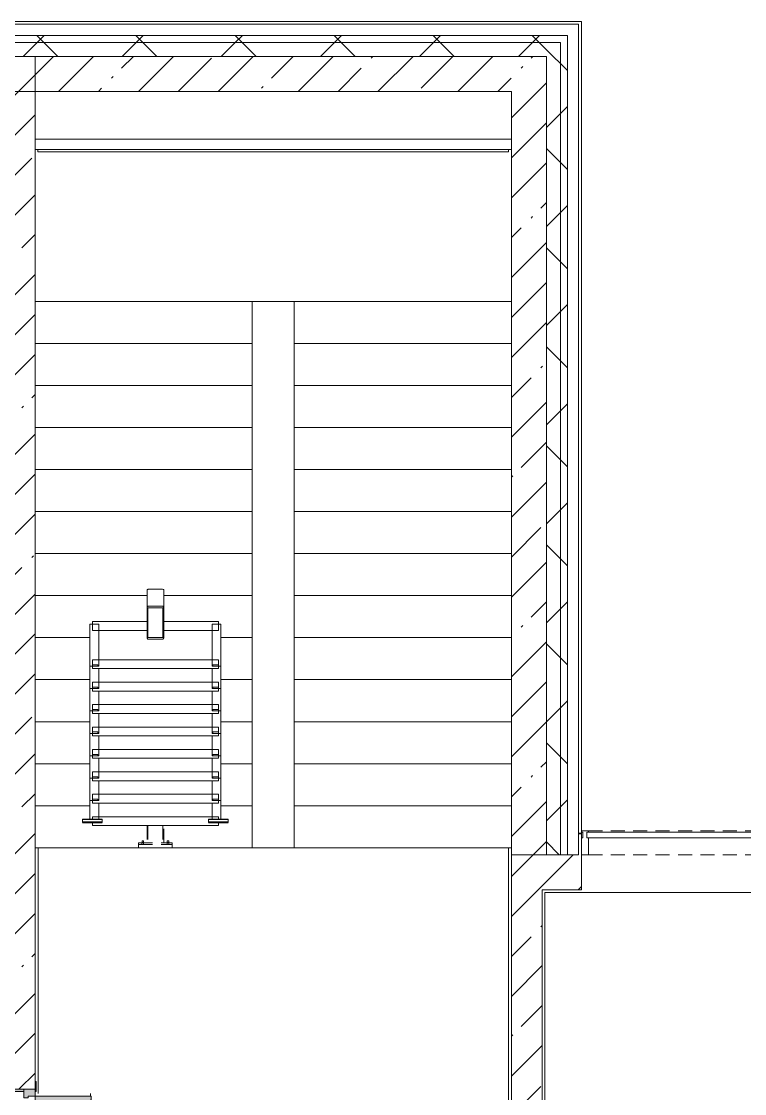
# Model space of a CAD drawing. Header units: millimetres. Extents: x -5524 to 188508, y -8553 to 29000.
# Drawn here: x 150811 to 155973, y 19695 to 27350 of the extents above; entities that cross this region are included whole.
import ezdxf

# ---------------------------------------------------------------- set-up
doc = ezdxf.new("R2010")
doc.units = ezdxf.units.MM
doc.linetypes.add('200_ШТРИХ__ш1_п0_6_', pattern=[160, 100, -60])
for name, color, linetype, lineweight in [('A-DETL-MBND-1', 7, '200_ШТРИХ__ш1_п0_6_', 9), ('A-GENM', 7, 'Continuous', 5), ('A-GLAZ-2', 7, 'Continuous', 5), ('A-GLAZ-CWMG-2', 7, 'Continuous', 5), ('A-WALL', 7, 'Continuous', 9), ('A-WALL-2', 7, 'Continuous', 5), ('I-WALL-2', 7, 'Continuous', 5), ('S-STRS-2', 7, 'Continuous', 5)]:
    doc.layers.add(name, color=color, linetype=linetype, lineweight=lineweight)
for name, color, linetype, lineweight, true_color in [('A-DOOR-4', 7, 'Continuous', 5, 0xaaaaaa), ('A-DOOR-5', 7, 'Continuous', 5, 0xe2e2e2), ('A-DOOR-FRAM-4', 7, 'Continuous', 5, 0xe2e2e2), ('A-DOOR-FRAM-5', 7, 'Continuous', 5, 0xaaaaaa), ('A-FLOR-2', 7, 'Continuous', 5, 0xaaaaaa)]:
    doc.layers.add(name, color=color, linetype=linetype, lineweight=lineweight, true_color=true_color)
pattern_1 = [(45, (61498, 0), (-353.5534, 353.5534), []), (135, (61498, 0), (-353.5534, -353.5534), [])]
pattern_2 = [(45, (61498, 0), (-285.1231, 285.1231), []), (45, (61783.12, 0), (-285.1231, 285.1231), [504.031, -100.806, 16.764, -84.042])]

# ---------------------------------------------------------------- blocks, each defined once
blk = doc.blocks.new('110_Дверь_СКБ_2Ст - Д-1_л_Лестничная клетка EIS60 2-32359692-3_6_1_птичка')
at = {"layer": 'A-DOOR-5'}
for points in [[(662.5, 125), (662.5, 1025), (612.5, 1025), (612.5, 125)], [(-587.5, 525), (-637.5, 525), (-637.5, 125), (-587.5, 125)], [(712.5, -125), (712.5, 45), (697.5, 45), (697.5, -125)]]:
    blk.add_hatch(color=256, dxfattribs=at).paths.add_polyline_path(points)
h = blk.add_hatch(color=256, dxfattribs=at)
h.paths.add_polyline_path([(712.5, 125), (662.5, 125), (662.5, 75), (652.5, 75), (652.5, 45), (712.5, 45)])
h.paths.add_polyline_path([(-627.5, 45), (-627.5, 75), (-637.5, 75), (-637.5, 125), (-687.5, 125), (-687.5, 45)])
at = {"layer": 'A-DOOR-FRAM-4'}
for points in [[(-672.5, 125), (-672.5, 133), (-742.5, 133), (-742.5, 125)], [(767.5, 125), (767.5, 133), (697.5, 133), (697.5, 125)], [(-672.5, -125), (-672.5, 45), (-687.5, 45), (-687.5, -125)], [(-672.5, -133), (-672.5, -125), (-742.5, -125), (-742.5, -133)], [(767.5, -133), (767.5, -125), (697.5, -125), (697.5, -133)]]:
    blk.add_hatch(color=256, dxfattribs=at).paths.add_polyline_path(points)
at = {"layer": 'A-DOOR-4'}
for p, q in [((662.5, 1025), (612.5, 1025)), ((612.5, 1025), (612.5, 125)), ((662.5, 125), (662.5, 1025)), ((-637.5, 525), (-637.5, 125)), ((-587.5, 525), (-637.5, 525)), ((-587.5, 125), (-587.5, 525)), ((-637.5, 125), (-587.5, 125)), ((612.5, 125), (662.5, 125))]:
    blk.add_line(p, q, dxfattribs=at)
for centre, radius, start, end in [((662.5, 125), 900, 90, 180), ((-637.5, 125), 400, 360, 90)]:
    blk.add_arc(centre, radius, start, end, dxfattribs=at)
at = {"layer": 'A-DOOR-FRAM-5'}
for p, q in [((-672.5, 133), (-742.5, 133)), ((-742.5, 133), (-742.5, 125)), ((-742.5, 125), (-672.5, 125)), ((-637.5, 125), (-687.5, 125)), ((-687.5, 125), (-687.5, 45)), ((-672.5, 125), (-672.5, 133)), ((-637.5, 75), (-637.5, 125)), ((662.5, 125), (662.5, 75)), ((712.5, 125), (662.5, 125)), ((767.5, 133), (697.5, 133)), ((697.5, 133), (697.5, 125)), ((697.5, 125), (767.5, 125)), ((712.5, 45), (712.5, 125)), ((767.5, 125), (767.5, 133)), ((-687.5, 45), (-627.5, 45)), ((-672.5, 45), (-687.5, 45)), ((-687.5, 45), (-687.5, -125)), ((-672.5, -125), (-672.5, 45)), ((-627.5, 75), (-637.5, 75)), ((-627.5, 45), (-627.5, 75)), ((662.5, 75), (652.5, 75)), ((652.5, 75), (652.5, 45)), ((652.5, 45), (712.5, 45)), ((712.5, 45), (697.5, 45)), ((697.5, 45), (697.5, -125)), ((712.5, -125), (712.5, 45)), ((-672.5, -125), (-742.5, -125)), ((-742.5, -125), (-742.5, -133)), ((-742.5, -133), (-672.5, -133)), ((-687.5, -125), (-672.5, -125)), ((-672.5, -133), (-672.5, -125)), ((697.5, -125), (712.5, -125)), ((767.5, -125), (697.5, -125)), ((697.5, -125), (697.5, -133)), ((697.5, -133), (767.5, -133)), ((767.5, -133), (767.5, -125))]:
    blk.add_line(p, q, dxfattribs=at)
blk = doc.blocks.new('PNS_Панель прямоугольная - Нр_Стекло - 40мм-22855911-3_6_1_птичка')
at = {"layer": 'A-GLAZ-2'}
h = blk.add_hatch(dxfattribs=at)
h.set_pattern_fill('FP_126', color=256, style=0, pattern_type=2)
h.set_pattern_definition([(45, (-94620, -21060), (-1414.214, 1414.214), [1000, -3000]), (45, (-95620, -21560), (-1414.214, 1414.214), [3000, -1000]), (45, (-93620, -22060), (-1414.214, 1414.214), [1000, -3000])])
h.paths.add_polyline_path([(770, -40), (770, 0), (-770, 0), (-770, -40), (760, -40)])
for p, q in [((-770, 0), (770, 0)), ((760, 0), (-770, 0)), ((-760, -40), (760, -40))]:
    blk.add_line(p, q, dxfattribs=at)
blk = doc.blocks.new('Прямоугольный импост - Импост структурный с накладкой - 170мм-22855901-3_6_1_птичка')
at = {"layer": 'A-DETL-MBND-1'}
for p, q in [((93360, 21560), (93360, 21570)), ((93360, 21570), (94880, 21570)), ((93360, 21400), (94880, 21400))]:
    blk.add_line(p, q, dxfattribs=at)
blk = doc.blocks.new('Анкер клиновой - Анкер клиновой МКТ В 10-10-16_85-22193208-3_6_1_птичка')
at = {"layer": 'A-DETL-MBND-1'}
for p, q in [((122191.4, 13788), (122191.4, 13784)), ((122207.4, 13788), (122191.4, 13788)), ((122191.4, 13788), (122207.4, 13788)), ((122194.4, 13798), (122194.4, 13784)), ((122204.4, 13798), (122194.4, 13798)), ((122194.4, 13798), (122204.4, 13798)), ((122204.4, 13784), (122204.4, 13798)), ((122207.4, 13784), (122207.4, 13788))]:
    blk.add_line(p, q, dxfattribs=at)
blk = doc.blocks.new('ОМ_Полоса_Трапеция прямоугольная_Прокат_ГОСТ 103-2006 - ОМ_Полоса_Трапеция прямоугольная_Прокат_ГОСТ 103-2006-21111644-3_6_1_птичка')
at = {"layer": 'A-GENM'}
for p, q in [((122699.4, 15046.5), (122699.4, 15056.5)), ((122699.4, 15056.5), (122739.4, 15056.5)), ((122739.4, 15046.5), (122699.4, 15046.5)), ((122739.4, 15056.5), (122739.4, 15046.5))]:
    blk.add_line(p, q, dxfattribs=at)
blk = doc.blocks.new('ОМ_Полоса_Трапеция прямоугольная_Прокат_ГОСТ 103-2006 - ОМ_Полоса_Трапеция прямоугольная_Прокат_ГОСТ 103-2006-V96-3_6_1_птичка')
at = {"layer": 'A-GENM'}
for p, q in [((122699.4, 14416.5), (122699.4, 14406.5)), ((122739.4, 14416.5), (122699.4, 14416.5)), ((122699.4, 14406.5), (122739.4, 14406.5)), ((122739.4, 14406.5), (122739.4, 14416.5))]:
    blk.add_line(p, q, dxfattribs=at)
blk = doc.blocks.new('ОМ_Полоса_Трапеция прямоугольная_Прокат_ГОСТ 103-2006 - ОМ_Полоса_Трапеция прямоугольная_Прокат_ГОСТ 103-2006-V97-3_6_1_птичка')
at = {"layer": 'A-GENM'}
for p, q in [((122699.4, 14256.5), (122699.4, 14246.5)), ((122739.4, 14256.5), (122699.4, 14256.5)), ((122699.4, 14246.5), (122739.4, 14246.5)), ((122739.4, 14246.5), (122739.4, 14256.5))]:
    blk.add_line(p, q, dxfattribs=at)
blk = doc.blocks.new('ОМ_Полоса_Трапеция прямоугольная_Прокат_ГОСТ 103-2006 - ОМ_Полоса_Трапеция прямоугольная_Прокат_ГОСТ 103-2006-V98-3_6_1_птичка')
at = {"layer": 'A-GENM'}
for p, q in [((122699.4, 14096.5), (122699.4, 14086.5)), ((122739.4, 14096.5), (122699.4, 14096.5)), ((122699.4, 14086.5), (122739.4, 14086.5)), ((122739.4, 14086.5), (122739.4, 14096.5))]:
    blk.add_line(p, q, dxfattribs=at)
blk = doc.blocks.new('ОМ_Полоса_Прокат_ГОСТ 103-2006 - ОМ_Полоса_Прокат_ГОСТ 103-2006-22193251-3_6_1_птичка')
at = {"layer": 'A-GENM'}
for p, q in [((122809.4, 13929.5), (122669.4, 13929.5)), ((122669.4, 13929.5), (122669.4, 13926.5)), ((122669.4, 13926.5), (122809.4, 13926.5)), ((122809.4, 13926.5), (122809.4, 13929.5))]:
    blk.add_line(p, q, dxfattribs=at)
blk = doc.blocks.new('ОМ_Полоса_Прокат_ГОСТ 103-2006 - ОМ_Полоса_Прокат_ГОСТ 103-2006-22193252-3_6_1_птичка')
at = {"layer": 'A-GENM'}
for p, q in [((122669.4, 13954.2), (122669.4, 13950.8)), ((122809.4, 13954.2), (122669.4, 13954.2)), ((122669.4, 13950.8), (122809.4, 13950.8)), ((122669.4, 13933.9), (122669.4, 13950.8)), ((122809.4, 13933.9), (122669.4, 13933.9)), ((122809.4, 13950.8), (122809.4, 13954.2)), ((122809.4, 13950.8), (122809.4, 13933.9))]:
    blk.add_line(p, q, dxfattribs=at)
blk = doc.blocks.new('ОМ_Полоса_Трапеция прямоугольная_Прокат_ГОСТ 103-2006 - ОМ_Полоса_Трапеция прямоугольная_Прокат_ГОСТ 103-2006-21111686-3_6_1_птичка')
at = {"layer": 'A-GENM'}
for p, q in [((121839.4, 15056.5), (121879.4, 15056.5)), ((121839.4, 15046.5), (121839.4, 15056.5)), ((121879.4, 15046.5), (121839.4, 15046.5)), ((121879.4, 15056.5), (121879.4, 15046.5))]:
    blk.add_line(p, q, dxfattribs=at)
blk = doc.blocks.new('ОМ_Полоса_Трапеция прямоугольная_Прокат_ГОСТ 103-2006 - ОМ_Полоса_Трапеция прямоугольная_Прокат_ГОСТ 103-2006-V99-3_6_1_птичка')
at = {"layer": 'A-GENM'}
for p, q in [((121879.4, 14416.5), (121839.4, 14416.5)), ((121839.4, 14416.5), (121839.4, 14406.5)), ((121839.4, 14406.5), (121879.4, 14406.5)), ((121879.4, 14406.5), (121879.4, 14416.5))]:
    blk.add_line(p, q, dxfattribs=at)
blk = doc.blocks.new('ОМ_Полоса_Трапеция прямоугольная_Прокат_ГОСТ 103-2006 - ОМ_Полоса_Трапеция прямоугольная_Прокат_ГОСТ 103-2006-V100-3_6_1_птичка')
at = {"layer": 'A-GENM'}
for p, q in [((121879.4, 14256.5), (121839.4, 14256.5)), ((121839.4, 14256.5), (121839.4, 14246.5)), ((121839.4, 14246.5), (121879.4, 14246.5)), ((121879.4, 14246.5), (121879.4, 14256.5))]:
    blk.add_line(p, q, dxfattribs=at)
blk = doc.blocks.new('ОМ_Полоса_Трапеция прямоугольная_Прокат_ГОСТ 103-2006 - ОМ_Полоса_Трапеция прямоугольная_Прокат_ГОСТ 103-2006-V101-3_6_1_птичка')
at = {"layer": 'A-GENM'}
for p, q in [((121879.4, 14096.5), (121839.4, 14096.5)), ((121839.4, 14096.5), (121839.4, 14086.5)), ((121839.4, 14086.5), (121879.4, 14086.5)), ((121879.4, 14086.5), (121879.4, 14096.5))]:
    blk.add_line(p, q, dxfattribs=at)
blk = doc.blocks.new('ОМ_Полоса_Прокат_ГОСТ 103-2006 - ОМ_Полоса_Прокат_ГОСТ 103-2006-22193295-3_6_1_птичка')
at = {"layer": 'A-GENM'}
for p, q in [((121909.4, 13929.5), (121769.4, 13929.5)), ((121769.4, 13929.5), (121769.4, 13926.5)), ((121769.4, 13926.5), (121909.4, 13926.5)), ((121909.4, 13926.5), (121909.4, 13929.5))]:
    blk.add_line(p, q, dxfattribs=at)
blk = doc.blocks.new('ОМ_Полоса_Прокат_ГОСТ 103-2006 - ОМ_Полоса_Прокат_ГОСТ 103-2006-22193296-3_6_1_птичка')
at = {"layer": 'A-GENM'}
for p, q in [((121909.4, 13954.2), (121769.4, 13954.2)), ((121769.4, 13954.2), (121769.4, 13950.8)), ((121769.4, 13950.8), (121909.4, 13950.8)), ((121769.4, 13933.9), (121769.4, 13950.8)), ((121909.4, 13933.9), (121769.4, 13933.9)), ((121909.4, 13950.8), (121909.4, 13954.2)), ((121909.4, 13950.8), (121909.4, 13933.9))]:
    blk.add_line(p, q, dxfattribs=at)
blk = doc.blocks.new('ОМ_Нижняя опорная пятка1 - ОМ_Нижняя опорная пятка-21111576-3_6_1_птичка')
at = {"layer": 'A-DETL-MBND-1'}
for p, q in [((-96, -10), (-96, 0)), ((-84, -10), (-84, 0)), ((84, -10), (84, 0)), ((96, -10), (96, 0))]:
    blk.add_line(p, q, dxfattribs=at)
blk = doc.blocks.new('ОМ_Труба_ГОСТ 8639-82 - ОМ_Труба_ГОСТ 8639-82-21111694-3_6_1_птичка')
at = {"layer": 'A-GENM'}
for p, q in [((122229.4, 15590.5), (122229.4, 15456.5)), ((122238.4, 15595.1), (122340.4, 15595.1)), ((122349.4, 15456.5), (122349.4, 15590.5)), ((122238.4, 15474.2), (122340.4, 15474.2)), ((122229.4, 15256.4), (122229.4, 15456.5)), ((122235.4, 15456.5), (122235.4, 15256.4)), ((122340.4, 15462.4), (122238.4, 15462.4)), ((122343.4, 15256.4), (122343.4, 15456.5)), ((122349.4, 15456.5), (122349.4, 15256.4)), ((122238.4, 15250.5), (122340.4, 15250.5)), ((122340.4, 15238.8), (122238.4, 15238.8))]:
    blk.add_line(p, q, dxfattribs=at)
at = {"layer": 'A-GENM', "flags": 128}
for points in [[(122229.4, 15456.5), (122229.6, 15460), (122230.1, 15463.3), (122231, 15466.3), (122232.1, 15469), (122233.4, 15471.2), (122235, 15472.8), (122236.7, 15473.8), (122238.4, 15474.2)], [(122340.4, 15474.2), (122342.2, 15473.8), (122343.9, 15472.8), (122345.4, 15471.2), (122346.8, 15469), (122347.9, 15466.3), (122348.8, 15463.3), (122349.3, 15460), (122349.4, 15456.5)], [(122238.4, 15462.4), (122237.9, 15462.3), (122237.3, 15461.9), (122236.8, 15461.4), (122236.3, 15460.7), (122235.9, 15459.8), (122235.7, 15458.8), (122235.5, 15457.7), (122235.4, 15456.5)], [(122343.4, 15456.5), (122343.4, 15457.7), (122343.2, 15458.8), (122342.9, 15459.8), (122342.6, 15460.7), (122342.1, 15461.4), (122341.6, 15461.9), (122341, 15462.3), (122340.4, 15462.4)], [(122238.4, 15238.8), (122236.7, 15239.1), (122235, 15240.1), (122233.4, 15241.8), (122232.1, 15243.9), (122231, 15246.6), (122230.1, 15249.7), (122229.6, 15253), (122229.4, 15256.4)], [(122235.4, 15256.4), (122235.5, 15255.3), (122235.7, 15254.2), (122235.9, 15253.2), (122236.3, 15252.3), (122236.8, 15251.5), (122237.3, 15251), (122237.9, 15250.7), (122238.4, 15250.5)], [(122349.4, 15256.4), (122349.3, 15253), (122348.8, 15249.7), (122347.9, 15246.6), (122346.8, 15243.9), (122345.4, 15241.8), (122343.9, 15240.1), (122342.2, 15239.1), (122340.4, 15238.8)], [(122340.4, 15250.5), (122341, 15250.7), (122341.6, 15251), (122342.1, 15251.5), (122342.6, 15252.3), (122342.9, 15253.2), (122343.2, 15254.2), (122343.4, 15255.3), (122343.4, 15256.4)]]:
    blk.add_lwpolyline(points, dxfattribs=at)
at = {"layer": 'A-GENM'}
for centre, major_axis, start_param, end_param in [((122238.4, 15590.5), (9, 0), 1.570796, 3.141593), ((122340.4, 15590.5), (9, 0), 0, 1.570796), ((122238.4, 15538.5), (9, 0), 3.141593, 3.665191), ((122340.4, 15538.5), (-9, 0), 2.617994, 3.141593)]:
    blk.add_ellipse(centre, major_axis=major_axis, ratio=0.509802, start_param=start_param, end_param=end_param, dxfattribs=at)
blk = doc.blocks.new('ОМ_Уголок_ГОСТ 8509-93 - ОМ_Уголок_ГОСТ 8509-93-22194532-3_6_1_птичка')
at = {"layer": 'A-GENM'}
for p, q in [((0, 45.2), (0, -17.8)), ((390, 45.2), (0, 45.2)), ((900, 45.2), (510, 45.2)), ((900, -17.8), (900, 45.2)), ((0, -17.8), (390, -17.8)), ((510, -17.8), (900, -17.8))]:
    blk.add_line(p, q, dxfattribs=at)
blk = doc.blocks.new('ОМ_Уголок_ГОСТ 8509-93 - ОМ_Уголок_ГОСТ 8509-93-V102-3_6_1_птичка')
at = {"layer": 'A-GENM'}
for p, q in [((0, 45.2), (0, -17.8)), ((900, 45.2), (0, 45.2)), ((900, -17.8), (900, 45.2)), ((0, -17.8), (900, -17.8))]:
    blk.add_line(p, q, dxfattribs=at)
blk = doc.blocks.new('ОМ_Уголок_ГОСТ 8509-93 - ОМ_Уголок_ГОСТ 8509-93-22194533-3_6_1_птичка')
at = {"layer": 'A-GENM'}
for p, q in [((0, 45.2), (0, -17.8)), ((300, 45.2), (0, 45.2)), ((300, -17.8), (300, 45.2)), ((0, -17.8), (300, -17.8))]:
    blk.add_line(p, q, dxfattribs=at)
blk = doc.blocks.new('ОМ_Уголок_ГОСТ 8509-93 - ОМ_Уголок_ГОСТ 8509-93-V103-3_6_1_птичка')
at = {"layer": 'A-GENM'}
for p, q in [((0, 45.2), (0, -17.8)), ((142.2, 45.2), (0, 45.2)), ((0, -17.8), (160, -17.8))]:
    blk.add_line(p, q, dxfattribs=at)
blk = doc.blocks.new('ОМ_Уголок_ГОСТ 8509-93 - ОМ_Уголок_ГОСТ 8509-93-V104-3_6_1_птичка')
at = {"layer": 'A-GENM'}
for p, q in [((300, 45.2), (157.8, 45.2)), ((300, -17.8), (300, 45.2)), ((140, -17.8), (300, -17.8))]:
    blk.add_line(p, q, dxfattribs=at)
blk = doc.blocks.new('ОМ_Уголок_ГОСТ 8509-93 - ОМ_Уголок_ГОСТ 8509-93-V105-3_6_1_птичка')
at = {"layer": 'A-GENM'}
for p, q in [((0, 45.2), (0, 27.8)), ((900, 45.2), (0, 45.2)), ((0, 7.4), (0, -17.8)), ((900, 27.8), (900, 45.2)), ((900, -17.8), (900, 7.4)), ((0, -17.8), (900, -17.8))]:
    blk.add_line(p, q, dxfattribs=at)
blk = doc.blocks.new('ОМ_Уголок_ГОСТ 8509-93 - ОМ_Уголок_ГОСТ 8509-93-V106-3_6_1_птичка')
at = {"layer": 'A-GENM'}
for p, q in [((0, 45.2), (0, -17.8)), ((7.4, 45.2), (0, 45.2)), ((142.2, 45.2), (27.8, 45.2)), ((0, -17.8), (7.4, -17.8)), ((27.8, -17.8), (160, -17.8))]:
    blk.add_line(p, q, dxfattribs=at)
blk = doc.blocks.new('ОМ_Уголок_ГОСТ 8509-93 - ОМ_Уголок_ГОСТ 8509-93-V107-3_6_1_птичка')
at = {"layer": 'A-GENM'}
for p, q in [((272.2, 45.2), (157.8, 45.2)), ((300, 45.2), (292.6, 45.2)), ((300, -17.8), (300, 45.2)), ((140, -17.8), (272.2, -17.8)), ((292.6, -17.8), (300, -17.8))]:
    blk.add_line(p, q, dxfattribs=at)
blk = doc.blocks.new('ОМ_Труба_ГОСТ 8639-82 - ОМ_Труба_ГОСТ 8639-82-21111710-3_6_1_птичка')
at = {"layer": 'A-DETL-MBND-1'}
for p, q in [((122229.4, 13908.7), (122229.4, 13784)), ((122235.4, 13908.7), (122235.4, 13784)), ((122343.4, 13908.7), (122343.4, 13784)), ((122349.4, 13784), (122349.4, 13908.7))]:
    blk.add_line(p, q, dxfattribs=at)
blk = doc.blocks.new('ОМ_Уголок_ГОСТ 8510-86 - ОМ_Уголок_ГОСТ 8510-86-21111720-3_6_1_птичка')
at = {"layer": 'A-DETL-MBND-1'}
for p, q in [((0, 34), (0, 0)), ((0, 10), (240, 10)), ((0, 0), (240, 0)), ((240, 0), (240, 34))]:
    blk.add_line(p, q, dxfattribs=at)
blk = doc.blocks.new('Прямоугольный импост - Импост структурный с накладкой - 170мм-22854979-3_6_1_птичка')
at = {"layer": 'A-GLAZ-CWMG-2'}
for p, q in [((0, 160), (-50, 160)), ((-50, 160), (-50, 40)), ((0, 40), (0, 160)), ((-50, 40), (-40, 40)), ((-40, 0), (-50, 0)), ((-50, 0), (-50, -10)), ((-40, 40), (-40, 0)), ((-10, 0), (-10, 40)), ((-10, 40), (0, 40)), ((0, 0), (-10, 0)), ((0, -10), (0, 0)), ((-50, -10), (0, -10))]:
    blk.add_line(p, q, dxfattribs=at)
blk = doc.blocks.new('Зашивка приборов отопления39 - Зашивка приборов отопления-33325432-3_6_1_птичка')
at = {"layer": 'A-WALL-2'}
for p, q in [((120704.7, 17931.2), (124104.7, 17931.2)), ((124104.7, 17931.2), (120704.7, 17931.2)), ((120704.7, 17856.2), (124104.7, 17856.2))]:
    blk.add_line(p, q, dxfattribs=at)

msp = doc.modelspace()

# ---------------------------------------------------------------- hatches: boundary and pattern name
at = {"layer": 'A-WALL-2'}
h = msp.add_hatch(dxfattribs=at)
h.set_pattern_fill('FP_68', color=256, style=0, pattern_type=2)
h.set_pattern_definition(pattern_1)
h.paths.add_polyline_path([(154658, 27200), (154708, 27200), (154708, 27250), (141848, 27250), (141848, 27200), (153787.6, 27200)])
h.paths.add_polyline_path([(138748, 27200), (138748, 27250), (137848, 27250), (137848, 27200), (137940.5, 27200)])
h.paths.add_polyline_path([(135748, 27200), (135748, 27250), (134408, 27250), (134408, 27200), (135144, 27200)])
h.paths.add_polyline_path([(131415.2, 27200), (132308, 27200), (132308, 27250), (131108, 27250), (131108, 27200)])
h.paths.add_polyline_path([(127686.5, 27200), (128608, 27200), (128608, 27250), (124358, 27250), (124358, 27200), (125822.1, 27200)])
h.paths.add_polyline_path([(121358, 27200), (123458, 27200), (123458, 27250), (121358, 27250)])
h.paths.add_polyline_path([(120229, 27200), (120458, 27200), (120458, 27250), (119358, 27250), (119358, 27200)])
h.paths.add_polyline_path([(115568.1, 27200), (116258, 27200), (116258, 27250), (114758, 27250), (114758, 27200)])
h.paths.add_polyline_path([(111839.4, 27200), (112258, 27200), (112258, 27250), (111158.3, 27250), (111158.3, 27200)])
h.paths.add_polyline_path([(109975, 27200), (110258.3, 27200), (110258.3, 27250), (109158, 27250), (109158, 27200)])
h.paths.add_polyline_path([(103558, 27200), (106058, 27200), (106058, 27250), (103558, 27250)])
h = msp.add_hatch(dxfattribs=at)
h.set_pattern_fill('FP_68', color=256, style=0, pattern_type=2)
h.set_pattern_definition(pattern_1)
h.paths.add_polyline_path([(154558, 27100), (154658, 27100), (154658, 27200), (141848, 27200), (141848, 27100), (153787.6, 27100)])
h.paths.add_polyline_path([(135748, 27100), (135748, 27200), (134408, 27200), (134408, 27100), (135144, 27100)])
h.paths.add_polyline_path([(137848, 27100), (138748, 27100), (138748, 27200), (137848, 27200)])
h.paths.add_polyline_path([(131415.2, 27100), (132308, 27100), (132308, 27200), (131108, 27200), (131108, 27100)])
h.paths.add_polyline_path([(128608, 27100), (128608, 27200), (124358, 27200), (124358, 27100), (127686.5, 27100)])
h.paths.add_polyline_path([(123025.6, 27100), (123458, 27100), (123458, 27200), (121358, 27200), (121358, 27100), (122093.4, 27100)])
h.paths.add_polyline_path([(120458, 27100), (120458, 27200), (119358, 27200), (119358, 27100), (120229, 27100)])
h.paths.add_polyline_path([(111158.3, 27100), (112258, 27100), (112258, 27200), (111158.3, 27200)])
h.paths.add_polyline_path([(115568.1, 27100), (116258, 27100), (116258, 27200), (114758, 27200), (114758, 27100)])
h.paths.add_polyline_path([(106058, 27100), (106058, 27200), (103658, 27200), (103658, 27100), (105314.1, 27100)])
h.paths.add_polyline_path([(109158, 27100), (110258.3, 27100), (110258.3, 27200), (109158, 27200)])
h = msp.add_hatch(dxfattribs=at)
h.set_pattern_fill('FP_68', color=256, style=0, pattern_type=2)
h.set_pattern_definition(pattern_1)
h.paths.add_polyline_path([(154708, 21400), (154708, 27200), (154658, 27200), (154658, 21400)])
h = msp.add_hatch(dxfattribs=at)
h.set_pattern_fill('FP_68', color=256, style=0, pattern_type=2)
h.set_pattern_definition(pattern_1)
h.paths.add_polyline_path([(154658, 21400), (154658, 27100), (154558, 27100), (154558, 21400)])
h = msp.add_hatch(dxfattribs=at)
h.set_pattern_fill('FP_68', color=256, style=0, pattern_type=2)
h.set_pattern_definition(pattern_1)
h.paths.add_polyline_path([(186728, 21400), (186728, 21550), (181648.2, 21550), (181648.2, 21400), (186578, 21400)])
h.paths.add_polyline_path([(172748, 21400), (172748, 21550), (171448.4, 21550), (171448.4, 21400), (172548, 21400)])
h.paths.add_polyline_path([(175048, 21400), (176198.4, 21400), (176198.4, 21550), (175048, 21550)])
h.paths.add_polyline_path([(177628.4, 21400), (178498.4, 21400), (178498.4, 21550), (177628.4, 21550)])
h.paths.add_polyline_path([(180748.2, 21400), (180748.2, 21550), (179398.4, 21550), (179398.4, 21400), (179888.8, 21400)])
h.paths.add_polyline_path([(167770.4, 21400), (168348.4, 21400), (168348.4, 21550), (167048.2, 21550), (167048.2, 21400), (167548, 21400)])
h.paths.add_polyline_path([(154808, 21400), (154808, 21550), (154788, 21550), (154788, 21400)])
h.paths.add_polyline_path([(161245.1, 21400), (162648, 21400), (162648, 21550), (158108, 21550), (158108, 21400), (159380.7, 21400)])
h.paths.add_polyline_path([(164948, 21400), (166148.2, 21400), (166148.2, 21550), (164948, 21550)])
h.paths.add_polyline_path([(169248.4, 21400), (170548.4, 21400), (170548.4, 21550), (169248.4, 21550)])
at = {"layer": 'I-WALL-2'}
h = msp.add_hatch(dxfattribs=at)
h.set_pattern_fill('FP_64', color=256, style=0, pattern_type=2)
h.set_pattern_definition(pattern_2)
h.paths.add_polyline_path([(154308, 26850), (154308, 27100), (150633, 27100), (150633, 26850), (153787.6, 26850)])
h = msp.add_hatch(dxfattribs=at)
h.set_pattern_fill('FP_64', color=256, style=0, pattern_type=2)
h.set_pattern_definition(pattern_2)
h.paths.add_polyline_path([(150658, 17270), (150908, 17270), (150908, 18325), (150658, 18325), (150658, 18163.6)])
h.paths.add_polyline_path([(150658, 19725), (150908, 19725), (150908, 27100), (150658, 27100), (150658, 19750)])
h = msp.add_hatch(dxfattribs=at)
h.set_pattern_fill('FP_64', color=256, style=0, pattern_type=2)
h.set_pattern_definition(pattern_2)
h.paths.add_polyline_path([(154308, 21400), (154558, 21400), (154558, 27100), (154308, 27100), (154308, 21634.4)])
h = msp.add_hatch(dxfattribs=at)
h.set_pattern_fill('FP_64', color=256, style=0, pattern_type=2)
h.set_pattern_definition(pattern_2)
h.paths.add_polyline_path([(154528, 17270), (154528, 21400), (154308, 21400), (154308, 17270)])
h = msp.add_hatch(dxfattribs=at)
h.set_pattern_fill('FP_64', color=256, style=0, pattern_type=2)
h.set_pattern_definition(pattern_2)
h.paths.add_polyline_path([(154808, 21150), (154808, 21400), (154528, 21400), (154528, 21150), (154719.8, 21150)])
h.paths.add_polyline_path([(161245.1, 21150), (162078, 21150), (162078, 21400), (158108, 21400), (158108, 21150), (159380.7, 21150)])

# ---------------------------------------------------------------- linework, layer by layer
at = {"layer": 'A-FLOR-2'}
for p, q in [((150928, 26435), (150928, 26420)), ((150928, 26420), (154288, 26420)), ((154288, 26420), (154288, 26435)), ((154308, 21450), (150908, 21450)), ((150929, 21450), (150929, 19694.6)), ((154288, 17870), (154288, 21450)), ((154548, 21130), (154548, 13628)), ((156378, 21130), (154548, 21130))]:
    msp.add_line(p, q, dxfattribs=at)
msp.add_arc((150908.4, 19673.4), 395, 0.22926, 3.07201, dxfattribs=at)
at = {"layer": 'A-WALL'}
for p, q in [((154788, 27330), (141848, 27330)), ((154788, 21400), (154788, 27330)), ((154708, 27250), (141848, 27250)), ((154658, 27200), (141848, 27200)), ((154658, 21400), (154658, 27200)), ((154708, 21400), (154708, 27250)), ((154558, 21400), (154558, 27100)), ((154808, 21553), (154788, 21553)), ((154808, 21550), (154788, 21550)), ((154558, 21400), (154788, 21400))]:
    msp.add_line(p, q, dxfattribs=at)
at = {"layer": 'A-WALL-2'}
for p, q in [((154808, 27350), (131108, 27350)), ((154808, 21400), (154808, 27350)), ((154308, 27100), (104258, 27100))]:
    msp.add_line(p, q, dxfattribs=at)
at = {"layer": 'I-WALL-2'}
for p, q in [((154308, 27100), (150633, 27100)), ((150908, 19780), (150908, 27100)), ((154558, 27100), (154308, 27100)), ((150633, 26850), (154308, 26850)), ((154308, 26850), (154308, 17850)), ((154558, 21400), (154308, 21400)), ((154808, 21150), (154808, 21400)), ((154528, 21150), (154808, 21150)), ((154528, 13628), (154528, 21150))]:
    msp.add_line(p, q, dxfattribs=at)
at = {"layer": 'S-STRS-2'}
for p, q in [((150908, 25350), (152458, 25350)), ((150908, 25350), (152458, 25350)), ((152458, 25350), (152758, 25350)), ((152458, 25050), (152458, 25350)), ((154308, 25350), (152758, 25350)), ((152758, 25350), (152758, 25050)), ((154308, 25350), (152758, 25350)), ((150908, 25050), (152458, 25050)), ((150908, 25050), (152458, 25050)), ((152458, 24750), (152458, 25050)), ((152758, 25050), (152758, 24750)), ((154308, 25050), (152758, 25050)), ((154308, 25050), (152758, 25050)), ((150908, 24750), (152458, 24750)), ((150908, 24750), (152458, 24750)), ((152458, 24450), (152458, 24750)), ((152758, 24750), (152758, 24450)), ((154308, 24750), (152758, 24750)), ((154308, 24750), (152758, 24750)), ((150908, 24450), (152458, 24450)), ((150908, 24450), (152458, 24450)), ((152458, 24150), (152458, 24450)), ((152758, 24450), (152758, 24150)), ((154308, 24450), (152758, 24450)), ((154308, 24450), (152758, 24450)), ((150908, 24150), (152458, 24150)), ((150908, 24150), (152458, 24150)), ((152458, 23850), (152458, 24150)), ((152758, 24150), (152758, 23850)), ((154308, 24150), (152758, 24150)), ((154308, 24150), (152758, 24150)), ((150908, 23850), (152458, 23850)), ((150908, 23850), (152458, 23850)), ((152458, 23550), (152458, 23850)), ((152758, 23850), (152758, 23550)), ((154308, 23850), (152758, 23850)), ((154308, 23850), (152758, 23850)), ((150908, 23550), (152458, 23550)), ((150908, 23550), (152458, 23550)), ((152458, 23250), (152458, 23550)), ((152758, 23550), (152758, 23250)), ((154308, 23550), (152758, 23550)), ((154308, 23550), (152758, 23550)), ((150908, 23250), (151710.3, 23250)), ((150908, 23250), (151710.3, 23250)), ((151824, 23250), (152458, 23250)), ((151824, 23250), (152458, 23250)), ((152458, 22950), (152458, 23250)), ((152758, 23250), (152758, 22950)), ((154308, 23250), (152758, 23250)), ((154308, 23250), (152758, 23250)), ((150908, 22950), (151299.3, 22950)), ((150908, 22950), (151299.3, 22950)), ((152234.9, 22950), (152458, 22950)), ((152234.9, 22950), (152458, 22950)), ((152458, 22650), (152458, 22950)), ((152758, 22950), (152758, 22650)), ((154308, 22950), (152758, 22950)), ((154308, 22950), (152758, 22950)), ((150908, 22650), (151299.3, 22650)), ((150908, 22650), (151299.3, 22650)), ((152234.9, 22650), (152458, 22650)), ((152234.9, 22650), (152458, 22650)), ((152458, 22350), (152458, 22650)), ((152758, 22650), (152758, 22350)), ((154308, 22650), (152758, 22650)), ((154308, 22650), (152758, 22650)), ((150908, 22350), (151299.3, 22350)), ((150908, 22350), (151299.3, 22350)), ((152234.9, 22350), (152458, 22350)), ((152234.9, 22350), (152458, 22350)), ((152458, 22050), (152458, 22350)), ((152758, 22350), (152758, 22050)), ((154308, 22350), (152758, 22350)), ((154308, 22350), (152758, 22350)), ((150908, 22050), (151299.3, 22050)), ((150908, 22050), (151299.3, 22050)), ((152234.9, 22050), (152458, 22050)), ((152234.9, 22050), (152458, 22050)), ((152458, 21750), (152458, 22050)), ((152758, 22050), (152758, 21750)), ((154308, 22050), (152758, 22050)), ((154308, 22050), (152758, 22050)), ((150908, 21750), (151299.3, 21750)), ((150908, 21750), (151299.3, 21750)), ((152234.9, 21750), (152458, 21750)), ((152234.9, 21750), (152458, 21750)), ((152458, 21450), (152458, 21750)), ((152758, 21750), (152758, 21450)), ((154308, 21750), (152758, 21750)), ((154308, 21750), (152758, 21750)), ((154308, 21450), (152758, 21450))]:
    msp.add_line(p, q, dxfattribs=at)

# ---------------------------------------------------------------- block references
at = {"layer": 'A-DETL-MBND-1'}
for name, p in [('ОМ_Труба_ГОСТ 8639-82 - ОМ_Труба_ГОСТ 8639-82-21111710-3_6_1_птичка', (29477.7, 7700)), ('Прямоугольный импост - Импост структурный с накладкой - 170мм-22855901-3_6_1_птичка', (61498, 0)), ('Анкер клиновой - Анкер клиновой МКТ В 10-10-16_85-22193208-3_6_1_птичка', (29477.7, 7700)), ('ОМ_Нижняя опорная пятка1 - ОМ_Нижняя опорная пятка-21111576-3_6_1_птичка', (151767.1, 21484)), ('Анкер клиновой - Анкер клиновой МКТ В 10-10-16_85-22193208-3_6_1_птичка', (29657.7, 7700))]:
    msp.add_blockref(name, p, dxfattribs=at)
at = {"layer": 'A-DETL-MBND-1', "extrusion": (0, 0, -1), "rotation": 180}
msp.add_blockref('ОМ_Уголок_ГОСТ 8510-86 - ОМ_Уголок_ГОСТ 8510-86-21111720-3_6_1_птичка', (-151647.1, 21484), dxfattribs=at)
at = {"layer": 'A-DOOR-4', "rotation": 269.9999999999998}
msp.add_blockref('110_Дверь_СКБ_2Ст - Д-1_л_Лестничная клетка EIS60 2-32359692-3_6_1_птичка', (150783, 19037.5), dxfattribs=at)
at = {"layer": 'A-GENM'}
for name, p in [('ОМ_Труба_ГОСТ 8639-82 - ОМ_Труба_ГОСТ 8639-82-21111694-3_6_1_птичка', (29477.7, 7700)), ('ОМ_Полоса_Трапеция прямоугольная_Прокат_ГОСТ 103-2006 - ОМ_Полоса_Трапеция прямоугольная_Прокат_ГОСТ 103-2006-21111686-3_6_1_птичка', (29477.7, 7700)), ('ОМ_Полоса_Трапеция прямоугольная_Прокат_ГОСТ 103-2006 - ОМ_Полоса_Трапеция прямоугольная_Прокат_ГОСТ 103-2006-21111644-3_6_1_птичка', (29477.7, 7700)), ('ОМ_Полоса_Трапеция прямоугольная_Прокат_ГОСТ 103-2006 - ОМ_Полоса_Трапеция прямоугольная_Прокат_ГОСТ 103-2006-21111686-3_6_1_птичка', (29477.7, 7540)), ('ОМ_Полоса_Трапеция прямоугольная_Прокат_ГОСТ 103-2006 - ОМ_Полоса_Трапеция прямоугольная_Прокат_ГОСТ 103-2006-21111644-3_6_1_птичка', (29477.7, 7540)), ('ОМ_Полоса_Трапеция прямоугольная_Прокат_ГОСТ 103-2006 - ОМ_Полоса_Трапеция прямоугольная_Прокат_ГОСТ 103-2006-21111686-3_6_1_птичка', (29477.7, 7380)), ('ОМ_Полоса_Трапеция прямоугольная_Прокат_ГОСТ 103-2006 - ОМ_Полоса_Трапеция прямоугольная_Прокат_ГОСТ 103-2006-21111644-3_6_1_птичка', (29477.7, 7380)), ('ОМ_Полоса_Трапеция прямоугольная_Прокат_ГОСТ 103-2006 - ОМ_Полоса_Трапеция прямоугольная_Прокат_ГОСТ 103-2006-21111686-3_6_1_птичка', (29477.7, 7220)), ('ОМ_Полоса_Трапеция прямоугольная_Прокат_ГОСТ 103-2006 - ОМ_Полоса_Трапеция прямоугольная_Прокат_ГОСТ 103-2006-21111644-3_6_1_птичка', (29477.7, 7220)), ('ОМ_Полоса_Трапеция прямоугольная_Прокат_ГОСТ 103-2006 - ОМ_Полоса_Трапеция прямоугольная_Прокат_ГОСТ 103-2006-V99-3_6_1_птичка', (29477.7, 7700)), ('ОМ_Полоса_Трапеция прямоугольная_Прокат_ГОСТ 103-2006 - ОМ_Полоса_Трапеция прямоугольная_Прокат_ГОСТ 103-2006-V96-3_6_1_птичка', (29477.7, 7700)), ('ОМ_Полоса_Трапеция прямоугольная_Прокат_ГОСТ 103-2006 - ОМ_Полоса_Трапеция прямоугольная_Прокат_ГОСТ 103-2006-V100-3_6_1_птичка', (29477.7, 7700)), ('ОМ_Полоса_Трапеция прямоугольная_Прокат_ГОСТ 103-2006 - ОМ_Полоса_Трапеция прямоугольная_Прокат_ГОСТ 103-2006-V97-3_6_1_птичка', (29477.7, 7700)), ('ОМ_Полоса_Трапеция прямоугольная_Прокат_ГОСТ 103-2006 - ОМ_Полоса_Трапеция прямоугольная_Прокат_ГОСТ 103-2006-V101-3_6_1_птичка', (29477.7, 7700)), ('ОМ_Полоса_Трапеция прямоугольная_Прокат_ГОСТ 103-2006 - ОМ_Полоса_Трапеция прямоугольная_Прокат_ГОСТ 103-2006-V98-3_6_1_птичка', (29477.7, 7700)), ('ОМ_Полоса_Прокат_ГОСТ 103-2006 - ОМ_Полоса_Прокат_ГОСТ 103-2006-22193296-3_6_1_птичка', (29477.7, 7700)), ('ОМ_Полоса_Прокат_ГОСТ 103-2006 - ОМ_Полоса_Прокат_ГОСТ 103-2006-22193295-3_6_1_птичка', (29477.7, 7700)), ('ОМ_Полоса_Прокат_ГОСТ 103-2006 - ОМ_Полоса_Прокат_ГОСТ 103-2006-22193252-3_6_1_птичка', (29477.7, 7700)), ('ОМ_Полоса_Прокат_ГОСТ 103-2006 - ОМ_Полоса_Прокат_ГОСТ 103-2006-22193251-3_6_1_птичка', (29477.7, 7700))]:
    msp.add_blockref(name, p, dxfattribs=at)
at = {"layer": 'A-GENM', "extrusion": (0, 0, -1)}
for name, p, rotation in [('ОМ_Уголок_ГОСТ 8509-93 - ОМ_Уголок_ГОСТ 8509-93-22194533-3_6_1_птичка', (-151317.1, 22746.5), 90.00000000000064), ('ОМ_Уголок_ГОСТ 8509-93 - ОМ_Уголок_ГОСТ 8509-93-22194532-3_6_1_птичка', (-151317.1, 23046.5), 180), ('ОМ_Уголок_ГОСТ 8509-93 - ОМ_Уголок_ГОСТ 8509-93-22194533-3_6_1_птичка', (-152217.1, 23046.5), 270.0000000000008), ('ОМ_Уголок_ГОСТ 8509-93 - ОМ_Уголок_ГОСТ 8509-93-V103-3_6_1_птичка', (-151317.1, 22586.5), 90.00000000000064), ('ОМ_Уголок_ГОСТ 8509-93 - ОМ_Уголок_ГОСТ 8509-93-V104-3_6_1_птичка', (-152217.1, 22886.5), 270.0000000000008), ('ОМ_Уголок_ГОСТ 8509-93 - ОМ_Уголок_ГОСТ 8509-93-V103-3_6_1_птичка', (-151317.1, 22426.5), 90.00000000000064), ('ОМ_Уголок_ГОСТ 8509-93 - ОМ_Уголок_ГОСТ 8509-93-V104-3_6_1_птичка', (-152217.1, 22726.5), 270.0000000000008), ('ОМ_Уголок_ГОСТ 8509-93 - ОМ_Уголок_ГОСТ 8509-93-V103-3_6_1_птичка', (-151317.1, 22266.5), 90.00000000000064), ('ОМ_Уголок_ГОСТ 8509-93 - ОМ_Уголок_ГОСТ 8509-93-V104-3_6_1_птичка', (-152217.1, 22566.5), 270.0000000000008), ('ОМ_Уголок_ГОСТ 8509-93 - ОМ_Уголок_ГОСТ 8509-93-V103-3_6_1_птичка', (-151317.1, 22106.5), 90.00000000000064), ('ОМ_Уголок_ГОСТ 8509-93 - ОМ_Уголок_ГОСТ 8509-93-V104-3_6_1_птичка', (-152217.1, 22406.5), 270.0000000000008), ('ОМ_Уголок_ГОСТ 8509-93 - ОМ_Уголок_ГОСТ 8509-93-V103-3_6_1_птичка', (-151317.1, 21946.5), 90.00000000000064), ('ОМ_Уголок_ГОСТ 8509-93 - ОМ_Уголок_ГОСТ 8509-93-V104-3_6_1_птичка', (-152217.1, 22246.5), 270.0000000000008), ('ОМ_Уголок_ГОСТ 8509-93 - ОМ_Уголок_ГОСТ 8509-93-V103-3_6_1_птичка', (-151317.1, 21786.5), 90.00000000000064), ('ОМ_Уголок_ГОСТ 8509-93 - ОМ_Уголок_ГОСТ 8509-93-V104-3_6_1_птичка', (-152217.1, 22086.5), 270.0000000000008), ('ОМ_Уголок_ГОСТ 8509-93 - ОМ_Уголок_ГОСТ 8509-93-V106-3_6_1_птичка', (-151317.1, 21626.5), 90.00000000000064), ('ОМ_Уголок_ГОСТ 8509-93 - ОМ_Уголок_ГОСТ 8509-93-V107-3_6_1_птичка', (-152217.1, 21926.5), 270.0000000000008)]:
    msp.add_blockref(name, p, dxfattribs=dict(at, rotation=rotation))
for name, p in [('ОМ_Уголок_ГОСТ 8509-93 - ОМ_Уголок_ГОСТ 8509-93-V102-3_6_1_птичка', (-152217.1, 22746.5)), ('ОМ_Уголок_ГОСТ 8509-93 - ОМ_Уголок_ГОСТ 8509-93-V102-3_6_1_птичка', (-152217.1, 22586.5)), ('ОМ_Уголок_ГОСТ 8509-93 - ОМ_Уголок_ГОСТ 8509-93-V102-3_6_1_птичка', (-152217.1, 22426.5)), ('ОМ_Уголок_ГОСТ 8509-93 - ОМ_Уголок_ГОСТ 8509-93-V102-3_6_1_птичка', (-152217.1, 22266.5)), ('ОМ_Уголок_ГОСТ 8509-93 - ОМ_Уголок_ГОСТ 8509-93-V102-3_6_1_птичка', (-152217.1, 22106.5)), ('ОМ_Уголок_ГОСТ 8509-93 - ОМ_Уголок_ГОСТ 8509-93-V102-3_6_1_птичка', (-152217.1, 21946.5)), ('ОМ_Уголок_ГОСТ 8509-93 - ОМ_Уголок_ГОСТ 8509-93-V102-3_6_1_птичка', (-152217.1, 21786.5)), ('ОМ_Уголок_ГОСТ 8509-93 - ОМ_Уголок_ГОСТ 8509-93-V105-3_6_1_птичка', (-152217.1, 21626.5))]:
    msp.add_blockref(name, p, dxfattribs=at)
at = {"layer": 'A-GLAZ-2'}
msp.add_blockref('PNS_Панель прямоугольная - Нр_Стекло - 40мм-22855911-3_6_1_птичка', (155618, 21560), dxfattribs=at)
at = {"layer": 'A-GLAZ-CWMG-2', "rotation": 180}
msp.add_blockref('Прямоугольный импост - Импост структурный с накладкой - 170мм-22854979-3_6_1_птичка', (154808, 21560), dxfattribs=at)
at = {"layer": 'A-WALL-2'}
msp.add_blockref('Зашивка приборов отопления39 - Зашивка приборов отопления-33325432-3_6_1_птичка', (30203.3, 8578.8), dxfattribs=at)

doc.saveas('drawing.dxf')
